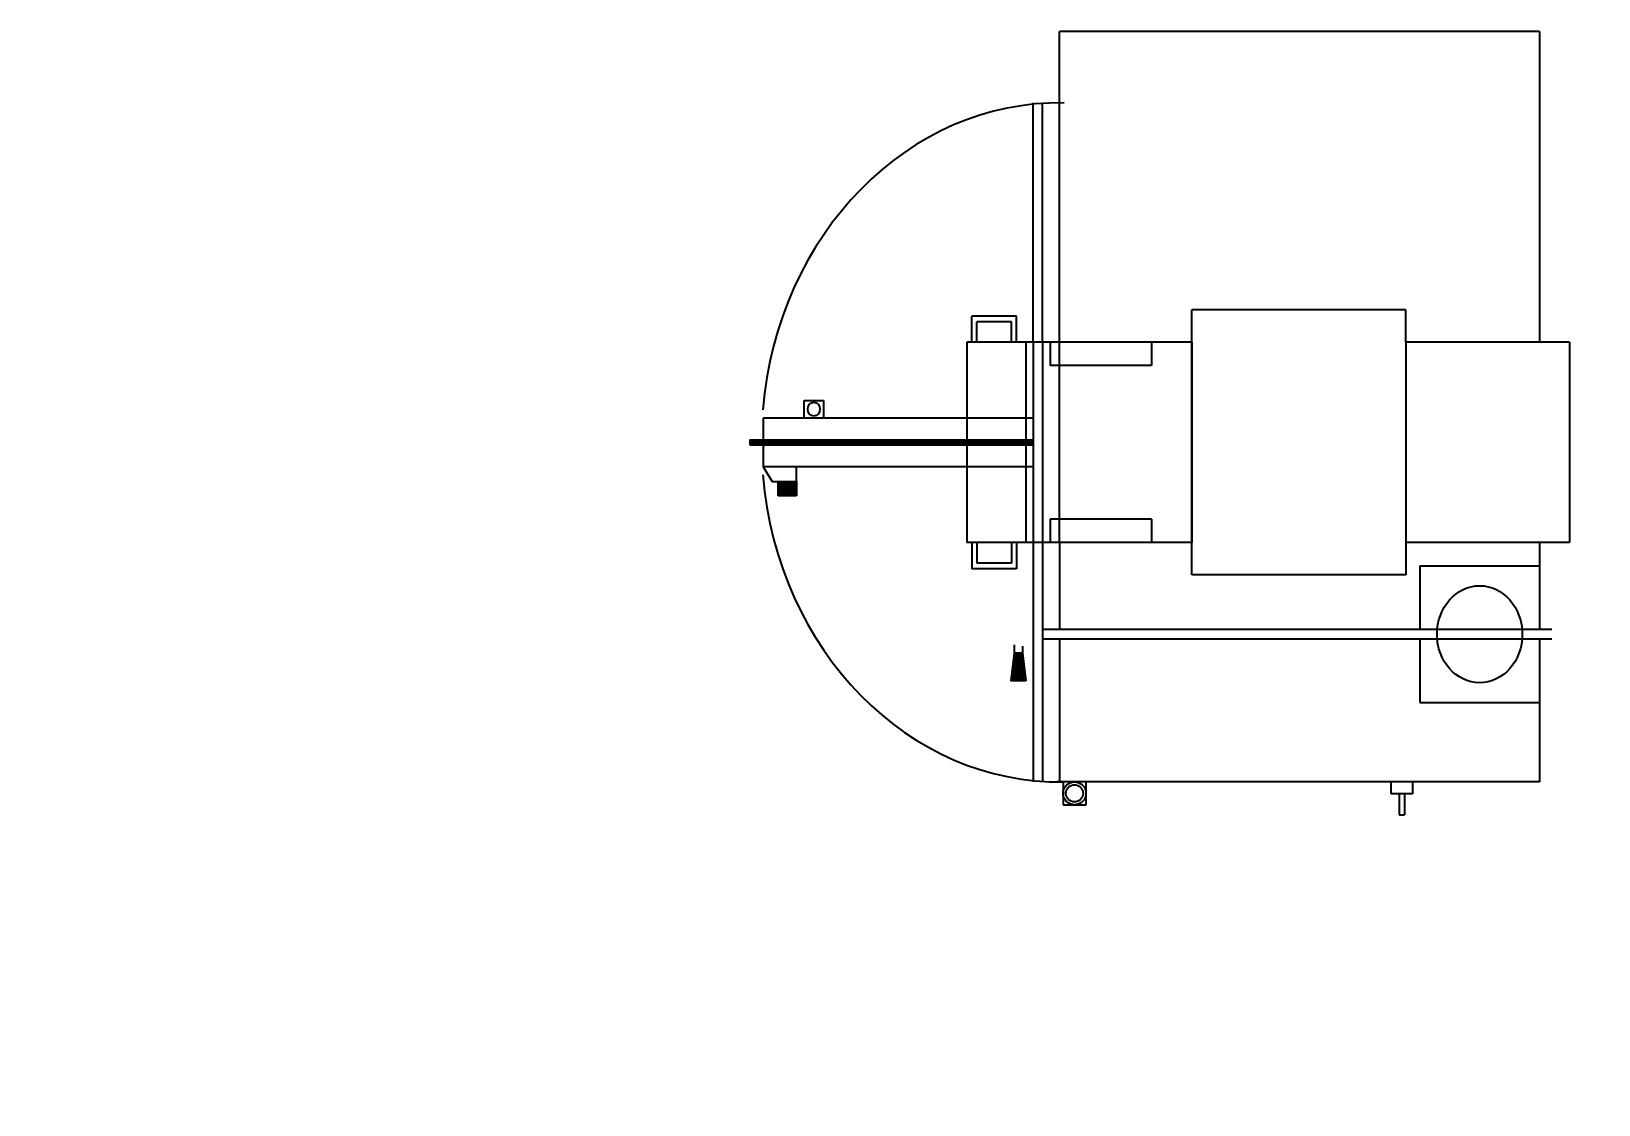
# Model space of a CAD drawing. Extents: x -5598 to 26293, y -3808 to 13850.
# Drawn here: x -1886.2 to -1663.1, y 10256.3 to 10409.1 of the extents above; entities that cross this region are included whole.
import ezdxf

# ---------------------------------------------------------------- set-up
doc = ezdxf.new("R2010")
doc.units = 0
doc.header["$LTSCALE"] = 100
doc.header["$MEASUREMENT"] = 0
doc.layers.add('IZ', color=7, linetype='Continuous')
doc.layers.add('OLCU DIS', color=7, linetype='Continuous')
doc.styles.add('olcu', font='romans.shx', dxfattribs={"width": 0.5})
doc.dimstyles.new('1-200', dxfattribs={"dimtxt": 40, "dimasz": 2, "dimexe": 0, "dimexo": 0, "dimgap": 10, "dimtad": 1, "dimdec": 4, "dimrnd": 0.1, "dimzin": 9, "dimdsep": 46, "dimtxsty": 'olcu', "dimblk1": 'SOL', "dimblk2": 'SAG', "dimsah": 1, "dimcen": 0, "dimse1": 1, "dimse2": 1, "dimclre": 13, "dimadec": 0, "dimazin": 0, "dimtfac": 1, "dimtdec": 4, "dimtix": 1, "dimtmove": 2, "dimatfit": 2, "dimldrblk": 'SOL', "dimfxl": 0, "dimtolj": 1, "dimarcsym": 0})

# ---------------------------------------------------------------- blocks, each defined once
blk = doc.blocks.new('CAMASIRHANE-UTULEME')
at = {"color": 0}
for p, q in [((-132.03, -490.43), (-200.37, -490.43)), ((-200.37, -500.6), (-200.37, -490.43)), ((-132.03, -490.43), (-132.03, -534.68)), ((-204.11, -534.68), (-204.11, -500.6)), ((-202.79, -534.68), (-202.79, -500.6)), ((-200.37, -563.16), (-200.37, -500.6)), ((-206.47, -530.94), (-212.86, -530.94)), ((-212.86, -534.68), (-212.86, -530.94)), ((-206.47, -534.68), (-206.47, -530.94)), ((-151.09, -530.06), (-181.51, -530.06)), ((-181.51, -567.77), (-181.51, -530.06)), ((-151.09, -534.68), (-151.09, -530.06)), ((-207.19, -531.75), (-212.15, -531.75)), ((-212.15, -534.68), (-212.15, -531.75)), ((-207.19, -534.68), (-207.19, -531.75)), ((-181.51, -534.68), (-213.55, -534.68)), ((-213.55, -534.68), (-213.55, -563.16)), ((-205.17, -534.68), (-205.17, -563.16)), ((-204.11, -534.68), (-204.11, -597.23)), ((-202.79, -534.68), (-202.79, -597.23)), ((-201.68, -534.68), (-201.68, -537.99)), ((-187.29, -534.68), (-187.29, -537.99)), ((-181.51, -534.68), (-181.51, -563.16)), ((-127.76, -534.68), (-151.09, -534.68)), ((-151.09, -534.68), (-151.09, -563.16)), ((-127.76, -534.68), (-127.76, -563.16)), ((-187.29, -537.99), (-201.68, -537.99)), ((-236.72, -545.46), (-236.72, -542.98)), ((-236.72, -542.98), (-233.95, -542.98)), ((-233.95, -542.98), (-233.95, -545.46)), ((-204.11, -545.46), (-242.56, -545.46)), ((-242.56, -545.46), (-242.56, -552.38)), ((-244.44, -548.57), (-213.55, -548.57)), ((-244.44, -548.57), (-244.44, -549.26)), ((-244.44, -548.57), (-243.83, -549.26)), ((-244.44, -548.68), (-243.92, -549.26)), ((-244.44, -548.78), (-244.01, -549.26)), ((-244.35, -548.57), (-243.74, -549.26)), ((-244.26, -548.57), (-243.65, -549.26)), ((-244.17, -548.57), (-243.56, -549.26)), ((-244.08, -548.57), (-243.47, -549.26)), ((-243.99, -548.57), (-243.38, -549.26)), ((-243.9, -548.57), (-243.29, -549.26)), ((-243.81, -548.57), (-243.2, -549.26)), ((-243.72, -548.57), (-243.11, -549.26)), ((-243.63, -548.57), (-243.02, -549.26)), ((-243.54, -548.57), (-242.93, -549.26)), ((-243.45, -548.57), (-242.84, -549.26)), ((-243.36, -548.57), (-242.76, -549.26)), ((-243.27, -548.57), (-242.67, -549.26)), ((-243.18, -548.57), (-242.58, -549.26)), ((-243.09, -548.57), (-242.56, -549.18)), ((-243, -548.57), (-242.56, -549.08)), ((-242.92, -548.57), (-242.56, -548.98)), ((-242.83, -548.57), (-242.56, -548.88)), ((-242.74, -548.57), (-242.56, -548.78)), ((-242.65, -548.57), (-242.56, -548.67)), ((-242.56, -548.57), (-242.56, -548.57)), ((-242.56, -548.57), (-241.95, -549.26)), ((-242.56, -548.67), (-242.04, -549.26)), ((-242.56, -548.78), (-242.13, -549.26)), ((-242.47, -548.57), (-241.86, -549.26)), ((-242.38, -548.57), (-241.77, -549.26)), ((-242.29, -548.57), (-241.68, -549.26)), ((-242.2, -548.57), (-241.59, -549.26)), ((-242.11, -548.57), (-241.5, -549.26)), ((-242.02, -548.57), (-241.41, -549.26)), ((-241.93, -548.57), (-241.32, -549.26)), ((-241.84, -548.57), (-241.23, -549.26)), ((-241.75, -548.57), (-241.14, -549.26)), ((-241.66, -548.57), (-241.05, -549.26)), ((-241.57, -548.57), (-240.97, -549.26)), ((-241.48, -548.57), (-240.88, -549.26)), ((-241.39, -548.57), (-240.79, -549.26)), ((-241.3, -548.57), (-240.7, -549.26)), ((-241.21, -548.57), (-240.61, -549.26)), ((-241.13, -548.57), (-240.52, -549.26)), ((-241.04, -548.57), (-240.43, -549.26)), ((-240.95, -548.57), (-240.34, -549.26)), ((-240.86, -548.57), (-240.25, -549.26)), ((-240.77, -548.57), (-240.16, -549.26)), ((-240.68, -548.57), (-240.07, -549.26)), ((-240.59, -548.57), (-239.98, -549.26)), ((-240.5, -548.57), (-239.89, -549.26)), ((-240.41, -548.57), (-239.8, -549.26)), ((-240.32, -548.57), (-239.71, -549.26)), ((-240.23, -548.57), (-239.62, -549.26)), ((-240.14, -548.57), (-239.53, -549.26)), ((-240.05, -548.57), (-239.44, -549.26)), ((-239.96, -548.57), (-239.35, -549.26)), ((-239.87, -548.57), (-239.26, -549.26)), ((-239.78, -548.57), (-239.18, -549.26)), ((-239.69, -548.57), (-239.09, -549.26)), ((-239.6, -548.57), (-239, -549.26)), ((-239.51, -548.57), (-238.91, -549.26)), ((-239.42, -548.57), (-238.82, -549.26)), ((-239.34, -548.57), (-238.73, -549.26)), ((-239.25, -548.57), (-238.64, -549.26)), ((-239.16, -548.57), (-238.55, -549.26)), ((-239.07, -548.57), (-238.46, -549.26)), ((-238.98, -548.57), (-238.37, -549.26)), ((-238.89, -548.57), (-238.28, -549.26)), ((-238.8, -548.57), (-238.19, -549.26)), ((-238.71, -548.57), (-238.1, -549.26)), ((-238.62, -548.57), (-238.01, -549.26)), ((-238.53, -548.57), (-237.92, -549.26)), ((-238.44, -548.57), (-237.83, -549.26)), ((-238.35, -548.57), (-237.74, -549.26)), ((-238.26, -548.57), (-237.65, -549.26)), ((-238.17, -548.57), (-237.56, -549.26)), ((-238.08, -548.57), (-237.47, -549.26)), ((-237.99, -548.57), (-237.39, -549.26)), ((-237.9, -548.57), (-237.3, -549.26)), ((-237.81, -548.57), (-237.21, -549.26)), ((-237.72, -548.57), (-237.12, -549.26)), ((-237.63, -548.57), (-237.03, -549.26)), ((-237.55, -548.57), (-236.94, -549.26)), ((-237.46, -548.57), (-236.85, -549.26)), ((-237.37, -548.57), (-236.76, -549.26)), ((-237.28, -548.57), (-236.67, -549.26)), ((-237.19, -548.57), (-236.58, -549.26)), ((-237.1, -548.57), (-236.49, -549.26)), ((-237.01, -548.57), (-236.4, -549.26)), ((-236.92, -548.57), (-236.31, -549.26)), ((-236.83, -548.57), (-236.22, -549.26)), ((-236.74, -548.57), (-236.13, -549.26)), ((-236.65, -548.57), (-236.04, -549.26)), ((-236.56, -548.57), (-235.95, -549.26)), ((-236.47, -548.57), (-235.86, -549.26)), ((-236.38, -548.57), (-235.77, -549.26)), ((-236.29, -548.57), (-235.68, -549.26)), ((-236.2, -548.57), (-235.6, -549.26)), ((-236.11, -548.57), (-235.51, -549.26)), ((-236.02, -548.57), (-235.42, -549.26)), ((-235.93, -548.57), (-235.33, -549.26)), ((-235.84, -548.57), (-235.24, -549.26)), ((-235.76, -548.57), (-235.15, -549.26)), ((-235.67, -548.57), (-235.06, -549.26)), ((-235.58, -548.57), (-234.97, -549.26)), ((-235.49, -548.57), (-234.88, -549.26)), ((-235.4, -548.57), (-234.79, -549.26)), ((-235.31, -548.57), (-234.7, -549.26)), ((-235.22, -548.57), (-234.61, -549.26)), ((-235.13, -548.57), (-234.52, -549.26)), ((-235.04, -548.57), (-234.43, -549.26)), ((-234.95, -548.57), (-234.34, -549.26)), ((-234.86, -548.57), (-234.25, -549.26)), ((-234.77, -548.57), (-234.16, -549.26)), ((-234.68, -548.57), (-234.07, -549.26)), ((-234.59, -548.57), (-233.98, -549.26)), ((-234.5, -548.57), (-233.89, -549.26)), ((-234.41, -548.57), (-233.81, -549.26)), ((-234.32, -548.57), (-233.72, -549.26)), ((-234.23, -548.57), (-233.63, -549.26)), ((-234.14, -548.57), (-233.54, -549.26)), ((-234.05, -548.57), (-233.45, -549.26)), ((-233.97, -548.57), (-233.36, -549.26)), ((-233.88, -548.57), (-233.27, -549.26)), ((-233.79, -548.57), (-233.18, -549.26)), ((-233.7, -548.57), (-233.09, -549.26)), ((-233.61, -548.57), (-233, -549.26)), ((-233.52, -548.57), (-232.91, -549.26)), ((-233.43, -548.57), (-232.82, -549.26)), ((-233.34, -548.57), (-232.73, -549.26)), ((-233.25, -548.57), (-232.64, -549.26)), ((-233.16, -548.57), (-232.55, -549.26)), ((-233.07, -548.57), (-232.46, -549.26)), ((-232.98, -548.57), (-232.37, -549.26)), ((-232.89, -548.57), (-232.28, -549.26)), ((-232.8, -548.57), (-232.19, -549.26)), ((-232.71, -548.57), (-232.1, -549.26)), ((-232.62, -548.57), (-232.01, -549.26)), ((-232.53, -548.57), (-231.93, -549.26)), ((-232.44, -548.57), (-231.84, -549.26)), ((-232.35, -548.57), (-231.75, -549.26)), ((-232.26, -548.57), (-231.66, -549.26)), ((-232.18, -548.57), (-231.57, -549.26)), ((-232.09, -548.57), (-231.48, -549.26)), ((-232, -548.57), (-231.39, -549.26)), ((-231.91, -548.57), (-231.3, -549.26)), ((-231.82, -548.57), (-231.21, -549.26)), ((-231.73, -548.57), (-231.12, -549.26)), ((-231.64, -548.57), (-231.03, -549.26)), ((-231.55, -548.57), (-230.94, -549.26)), ((-231.46, -548.57), (-230.85, -549.26)), ((-231.37, -548.57), (-230.76, -549.26)), ((-231.28, -548.57), (-230.67, -549.26)), ((-231.19, -548.57), (-230.58, -549.26)), ((-231.1, -548.57), (-230.49, -549.26)), ((-231.01, -548.57), (-230.4, -549.26)), ((-230.92, -548.57), (-230.31, -549.26)), ((-230.83, -548.57), (-230.22, -549.26)), ((-230.74, -548.57), (-230.14, -549.26)), ((-230.65, -548.57), (-230.05, -549.26)), ((-230.56, -548.57), (-229.96, -549.26)), ((-230.47, -548.57), (-229.87, -549.26)), ((-230.38, -548.57), (-229.78, -549.26)), ((-230.3, -548.57), (-229.69, -549.26)), ((-230.21, -548.57), (-229.6, -549.26)), ((-230.12, -548.57), (-229.51, -549.26)), ((-230.03, -548.57), (-229.42, -549.26)), ((-229.94, -548.57), (-229.33, -549.26)), ((-229.85, -548.57), (-229.24, -549.26)), ((-229.76, -548.57), (-229.15, -549.26)), ((-229.67, -548.57), (-229.06, -549.26)), ((-229.58, -548.57), (-228.97, -549.26)), ((-229.49, -548.57), (-228.88, -549.26)), ((-229.4, -548.57), (-228.79, -549.26)), ((-229.31, -548.57), (-228.7, -549.26)), ((-229.22, -548.57), (-228.61, -549.26)), ((-229.13, -548.57), (-228.52, -549.26)), ((-229.04, -548.57), (-228.43, -549.26)), ((-228.95, -548.57), (-228.35, -549.26)), ((-228.86, -548.57), (-228.26, -549.26)), ((-228.77, -548.57), (-228.17, -549.26)), ((-228.68, -548.57), (-228.08, -549.26)), ((-228.59, -548.57), (-227.99, -549.26)), ((-228.51, -548.57), (-227.9, -549.26)), ((-228.42, -548.57), (-227.81, -549.26)), ((-228.33, -548.57), (-227.72, -549.26)), ((-228.24, -548.57), (-227.63, -549.26)), ((-228.15, -548.57), (-227.54, -549.26)), ((-228.06, -548.57), (-227.45, -549.26)), ((-227.97, -548.57), (-227.36, -549.26)), ((-227.88, -548.57), (-227.27, -549.26)), ((-227.79, -548.57), (-227.18, -549.26)), ((-227.7, -548.57), (-227.09, -549.26)), ((-227.61, -548.57), (-227, -549.26)), ((-227.52, -548.57), (-226.91, -549.26)), ((-227.43, -548.57), (-226.82, -549.26)), ((-227.34, -548.57), (-226.73, -549.26)), ((-227.25, -548.57), (-226.64, -549.26)), ((-227.16, -548.57), (-226.56, -549.26)), ((-227.07, -548.57), (-226.47, -549.26)), ((-226.98, -548.57), (-226.38, -549.26)), ((-226.89, -548.57), (-226.29, -549.26)), ((-226.8, -548.57), (-226.2, -549.26)), ((-226.72, -548.57), (-226.11, -549.26)), ((-226.63, -548.57), (-226.02, -549.26)), ((-226.54, -548.57), (-225.93, -549.26)), ((-226.45, -548.57), (-225.84, -549.26)), ((-226.36, -548.57), (-225.75, -549.26)), ((-226.27, -548.57), (-225.66, -549.26)), ((-226.18, -548.57), (-225.57, -549.26)), ((-226.09, -548.57), (-225.48, -549.26)), ((-226, -548.57), (-225.39, -549.26)), ((-225.91, -548.57), (-225.3, -549.26)), ((-225.82, -548.57), (-225.21, -549.26)), ((-225.73, -548.57), (-225.12, -549.26)), ((-225.64, -548.57), (-225.03, -549.26)), ((-225.55, -548.57), (-224.94, -549.26)), ((-225.46, -548.57), (-224.85, -549.26)), ((-225.37, -548.57), (-224.77, -549.26)), ((-225.28, -548.57), (-224.68, -549.26)), ((-225.19, -548.57), (-224.59, -549.26)), ((-225.1, -548.57), (-224.5, -549.26)), ((-225.01, -548.57), (-224.41, -549.26)), ((-224.93, -548.57), (-224.32, -549.26)), ((-224.84, -548.57), (-224.23, -549.26)), ((-224.75, -548.57), (-224.14, -549.26)), ((-224.66, -548.57), (-224.05, -549.26)), ((-224.57, -548.57), (-223.96, -549.26)), ((-224.48, -548.57), (-223.87, -549.26)), ((-224.39, -548.57), (-223.78, -549.26)), ((-224.3, -548.57), (-223.69, -549.26)), ((-224.21, -548.57), (-223.6, -549.26)), ((-224.12, -548.57), (-223.51, -549.26)), ((-224.03, -548.57), (-223.42, -549.26)), ((-223.94, -548.57), (-223.33, -549.26)), ((-223.85, -548.57), (-223.24, -549.26)), ((-223.76, -548.57), (-223.15, -549.26)), ((-223.67, -548.57), (-223.06, -549.26)), ((-223.58, -548.57), (-222.98, -549.26)), ((-223.49, -548.57), (-222.89, -549.26)), ((-223.4, -548.57), (-222.8, -549.26)), ((-223.31, -548.57), (-222.71, -549.26)), ((-223.22, -548.57), (-222.62, -549.26)), ((-223.14, -548.57), (-222.53, -549.26)), ((-223.05, -548.57), (-222.44, -549.26)), ((-222.96, -548.57), (-222.35, -549.26)), ((-222.87, -548.57), (-222.26, -549.26)), ((-222.78, -548.57), (-222.17, -549.26)), ((-222.69, -548.57), (-222.08, -549.26)), ((-222.6, -548.57), (-221.99, -549.26)), ((-222.51, -548.57), (-221.9, -549.26)), ((-222.42, -548.57), (-221.81, -549.26)), ((-222.33, -548.57), (-221.72, -549.26)), ((-222.24, -548.57), (-221.63, -549.26)), ((-222.15, -548.57), (-221.54, -549.26)), ((-222.06, -548.57), (-221.45, -549.26)), ((-221.97, -548.57), (-221.36, -549.26)), ((-221.88, -548.57), (-221.27, -549.26)), ((-221.79, -548.57), (-221.19, -549.26)), ((-221.7, -548.57), (-221.1, -549.26)), ((-221.61, -548.57), (-221.01, -549.26)), ((-221.52, -548.57), (-220.92, -549.26)), ((-221.43, -548.57), (-220.83, -549.26)), ((-221.35, -548.57), (-220.74, -549.26)), ((-221.26, -548.57), (-220.65, -549.26)), ((-221.17, -548.57), (-220.56, -549.26)), ((-221.08, -548.57), (-220.47, -549.26)), ((-220.99, -548.57), (-220.38, -549.26)), ((-220.9, -548.57), (-220.29, -549.26)), ((-220.81, -548.57), (-220.2, -549.26)), ((-220.72, -548.57), (-220.11, -549.26)), ((-220.63, -548.57), (-220.02, -549.26)), ((-220.54, -548.57), (-219.93, -549.26)), ((-220.45, -548.57), (-219.84, -549.26)), ((-220.36, -548.57), (-219.75, -549.26)), ((-220.27, -548.57), (-219.66, -549.26)), ((-220.18, -548.57), (-219.57, -549.26)), ((-220.09, -548.57), (-219.48, -549.26)), ((-220, -548.57), (-219.39, -549.26)), ((-219.91, -548.57), (-219.31, -549.26)), ((-219.82, -548.57), (-219.22, -549.26)), ((-219.73, -548.57), (-219.13, -549.26)), ((-219.64, -548.57), (-219.04, -549.26)), ((-219.56, -548.57), (-218.95, -549.26)), ((-219.47, -548.57), (-218.86, -549.26)), ((-219.38, -548.57), (-218.77, -549.26)), ((-219.29, -548.57), (-218.68, -549.26)), ((-219.2, -548.57), (-218.59, -549.26)), ((-219.11, -548.57), (-218.5, -549.26)), ((-219.02, -548.57), (-218.41, -549.26)), ((-218.93, -548.57), (-218.32, -549.26)), ((-218.84, -548.57), (-218.23, -549.26)), ((-218.75, -548.57), (-218.14, -549.26)), ((-218.66, -548.57), (-218.05, -549.26)), ((-218.57, -548.57), (-217.96, -549.26)), ((-218.48, -548.57), (-217.87, -549.26)), ((-218.39, -548.57), (-217.78, -549.26)), ((-218.3, -548.57), (-217.69, -549.26)), ((-218.21, -548.57), (-217.6, -549.26)), ((-218.12, -548.57), (-217.52, -549.26)), ((-218.03, -548.57), (-217.43, -549.26)), ((-217.94, -548.57), (-217.34, -549.26)), ((-217.85, -548.57), (-217.25, -549.26)), ((-217.76, -548.57), (-217.16, -549.26)), ((-217.68, -548.57), (-217.07, -549.26)), ((-217.59, -548.57), (-216.98, -549.26)), ((-217.5, -548.57), (-216.89, -549.26)), ((-217.41, -548.57), (-216.8, -549.26)), ((-217.32, -548.57), (-216.71, -549.26)), ((-217.23, -548.57), (-216.62, -549.26)), ((-217.14, -548.57), (-216.53, -549.26)), ((-217.05, -548.57), (-216.44, -549.26)), ((-216.96, -548.57), (-216.35, -549.26)), ((-216.87, -548.57), (-216.26, -549.26)), ((-216.78, -548.57), (-216.17, -549.26)), ((-216.69, -548.57), (-216.08, -549.26)), ((-216.6, -548.57), (-215.99, -549.26)), ((-216.51, -548.57), (-215.9, -549.26)), ((-216.42, -548.57), (-215.81, -549.26)), ((-216.33, -548.57), (-215.73, -549.26)), ((-216.24, -548.57), (-215.64, -549.26)), ((-216.15, -548.57), (-215.55, -549.26)), ((-216.06, -548.57), (-215.46, -549.26)), ((-215.97, -548.57), (-215.37, -549.26)), ((-215.89, -548.57), (-215.28, -549.26)), ((-215.8, -548.57), (-215.19, -549.26)), ((-215.71, -548.57), (-215.1, -549.26)), ((-215.62, -548.57), (-215.01, -549.26)), ((-215.53, -548.57), (-214.92, -549.26)), ((-215.44, -548.57), (-214.83, -549.26)), ((-215.35, -548.57), (-214.74, -549.26)), ((-215.26, -548.57), (-214.65, -549.26)), ((-215.17, -548.57), (-214.56, -549.26)), ((-215.08, -548.57), (-214.47, -549.26)), ((-214.99, -548.57), (-214.38, -549.26)), ((-214.9, -548.57), (-214.29, -549.26)), ((-214.81, -548.57), (-214.2, -549.26)), ((-214.72, -548.57), (-214.11, -549.26)), ((-214.63, -548.57), (-214.02, -549.26)), ((-214.54, -548.57), (-213.94, -549.26)), ((-214.45, -548.57), (-213.85, -549.26)), ((-214.36, -548.57), (-213.76, -549.26)), ((-214.27, -548.57), (-213.67, -549.26)), ((-214.18, -548.57), (-213.58, -549.26)), ((-214.1, -548.57), (-213.55, -549.19)), ((-214.01, -548.57), (-213.55, -549.09)), ((-213.92, -548.57), (-213.55, -548.98)), ((-213.83, -548.57), (-213.55, -548.88)), ((-213.74, -548.57), (-213.55, -548.78)), ((-213.65, -548.57), (-213.55, -548.68)), ((-213.56, -548.57), (-213.55, -548.58)), ((-213.55, -548.57), (-213.55, -549.26)), ((-213.55, -548.58), (-204.11, -548.58)), ((-213.55, -548.58), (-212.94, -549.26)), ((-213.55, -548.67), (-213.03, -549.26)), ((-213.55, -548.77), (-213.12, -549.26)), ((-213.46, -548.58), (-212.85, -549.26)), ((-213.37, -548.58), (-212.76, -549.26)), ((-213.28, -548.58), (-212.67, -549.26)), ((-213.19, -548.58), (-212.58, -549.26)), ((-213.1, -548.58), (-212.5, -549.26)), ((-213.01, -548.58), (-212.41, -549.26)), ((-212.92, -548.58), (-212.32, -549.26)), ((-212.83, -548.58), (-212.23, -549.26)), ((-212.74, -548.58), (-212.14, -549.26)), ((-212.65, -548.58), (-212.05, -549.26)), ((-212.56, -548.58), (-211.96, -549.26)), ((-212.47, -548.58), (-211.87, -549.26)), ((-212.38, -548.58), (-211.78, -549.26)), ((-212.29, -548.58), (-211.69, -549.26)), ((-212.2, -548.58), (-211.6, -549.26)), ((-212.11, -548.58), (-211.51, -549.26)), ((-212.02, -548.58), (-211.42, -549.26)), ((-211.94, -548.58), (-211.33, -549.26)), ((-211.85, -548.58), (-211.24, -549.26)), ((-211.76, -548.58), (-211.15, -549.26)), ((-211.67, -548.58), (-211.06, -549.26)), ((-211.58, -548.58), (-210.97, -549.26)), ((-211.49, -548.58), (-210.88, -549.26)), ((-211.4, -548.58), (-210.79, -549.26)), ((-211.31, -548.58), (-210.71, -549.26)), ((-211.22, -548.58), (-210.62, -549.26)), ((-211.13, -548.58), (-210.53, -549.26)), ((-211.04, -548.58), (-210.44, -549.26)), ((-210.95, -548.58), (-210.35, -549.26)), ((-210.86, -548.58), (-210.26, -549.26)), ((-210.77, -548.58), (-210.17, -549.26)), ((-210.68, -548.58), (-210.08, -549.26)), ((-210.59, -548.58), (-209.99, -549.26)), ((-210.5, -548.58), (-209.9, -549.26)), ((-210.41, -548.58), (-209.81, -549.26)), ((-210.32, -548.58), (-209.72, -549.26)), ((-210.23, -548.58), (-209.63, -549.26)), ((-210.15, -548.58), (-209.54, -549.26)), ((-210.06, -548.58), (-209.45, -549.26)), ((-209.97, -548.58), (-209.36, -549.26)), ((-209.88, -548.58), (-209.27, -549.26)), ((-209.79, -548.58), (-209.18, -549.26)), ((-209.7, -548.58), (-209.09, -549.26)), ((-209.61, -548.58), (-209, -549.26)), ((-209.52, -548.58), (-208.92, -549.26)), ((-209.43, -548.58), (-208.83, -549.26)), ((-209.34, -548.58), (-208.74, -549.26)), ((-209.25, -548.58), (-208.65, -549.26)), ((-209.16, -548.58), (-208.56, -549.26)), ((-209.07, -548.58), (-208.47, -549.26)), ((-208.98, -548.58), (-208.38, -549.26)), ((-208.89, -548.58), (-208.29, -549.26)), ((-208.8, -548.58), (-208.2, -549.26)), ((-208.71, -548.58), (-208.11, -549.26)), ((-208.62, -548.58), (-208.02, -549.26)), ((-208.53, -548.58), (-207.93, -549.26)), ((-208.44, -548.58), (-207.84, -549.26)), ((-208.36, -548.58), (-207.75, -549.26)), ((-208.27, -548.58), (-207.66, -549.26)), ((-208.18, -548.58), (-207.57, -549.26)), ((-208.09, -548.58), (-207.48, -549.26)), ((-208, -548.58), (-207.39, -549.26)), ((-207.91, -548.58), (-207.3, -549.26)), ((-207.82, -548.58), (-207.21, -549.26)), ((-207.73, -548.58), (-207.13, -549.26)), ((-207.64, -548.58), (-207.04, -549.26)), ((-207.55, -548.58), (-206.95, -549.26)), ((-207.46, -548.58), (-206.86, -549.26)), ((-207.37, -548.58), (-206.77, -549.26)), ((-207.28, -548.58), (-206.68, -549.26)), ((-207.19, -548.58), (-206.59, -549.26)), ((-207.1, -548.58), (-206.5, -549.26)), ((-207.01, -548.58), (-206.41, -549.26)), ((-206.92, -548.58), (-206.32, -549.26)), ((-206.83, -548.58), (-206.23, -549.26)), ((-206.74, -548.58), (-206.14, -549.26)), ((-206.65, -548.58), (-206.05, -549.26)), ((-206.57, -548.58), (-205.96, -549.26)), ((-206.48, -548.58), (-205.87, -549.26)), ((-206.39, -548.58), (-205.78, -549.26)), ((-206.3, -548.58), (-205.69, -549.26)), ((-206.21, -548.58), (-205.6, -549.26)), ((-206.12, -548.58), (-205.51, -549.26)), ((-206.03, -548.58), (-205.42, -549.26)), ((-205.94, -548.58), (-205.34, -549.26)), ((-205.85, -548.58), (-205.25, -549.26)), ((-205.76, -548.58), (-205.16, -549.26)), ((-205.67, -548.58), (-205.07, -549.26)), ((-205.58, -548.58), (-204.98, -549.26)), ((-205.49, -548.58), (-204.89, -549.26)), ((-205.4, -548.58), (-204.8, -549.26)), ((-205.31, -548.58), (-204.71, -549.26)), ((-205.22, -548.58), (-204.62, -549.26)), ((-205.13, -548.58), (-204.53, -549.26)), ((-205.04, -548.58), (-204.44, -549.26)), ((-204.95, -548.58), (-204.35, -549.26)), ((-204.86, -548.58), (-204.26, -549.26)), ((-204.78, -548.58), (-204.17, -549.26)), ((-204.69, -548.58), (-204.11, -549.23)), ((-204.6, -548.58), (-204.11, -549.13)), ((-204.51, -548.58), (-204.11, -549.02)), ((-204.42, -548.58), (-204.11, -548.92)), ((-204.33, -548.58), (-204.11, -548.82)), ((-204.24, -548.58), (-204.11, -548.72)), ((-204.15, -548.58), (-204.11, -548.62)), ((-244.44, -548.88), (-244.1, -549.26)), ((-244.44, -548.98), (-244.19, -549.26)), ((-244.44, -549.08), (-244.28, -549.26)), ((-244.44, -549.19), (-244.37, -549.26)), ((-244.44, -549.26), (-213.55, -549.26)), ((-242.56, -548.88), (-242.22, -549.26)), ((-242.56, -548.98), (-242.31, -549.26)), ((-242.56, -549.08), (-242.4, -549.26)), ((-242.56, -549.18), (-242.49, -549.26)), ((-213.55, -548.87), (-213.21, -549.26)), ((-213.55, -548.97), (-213.3, -549.26)), ((-213.55, -549.08), (-213.39, -549.26)), ((-213.55, -549.18), (-213.48, -549.26)), ((-213.55, -549.26), (-204.11, -549.26)), ((-204.11, -552.38), (-242.56, -552.38)), ((-242.56, -552.38), (-241.27, -554.47)), ((-237.79, -554.47), (-237.79, -552.38)), ((-241.27, -554.47), (-237.79, -554.47)), ((-240.4, -556.53), (-240.4, -554.47)), ((-240.4, -554.5), (-239.09, -555.98)), ((-240.4, -554.6), (-239.09, -556.09)), ((-240.4, -554.7), (-239.09, -556.19)), ((-240.4, -554.8), (-239.09, -556.29)), ((-240.4, -554.9), (-239.09, -556.39)), ((-240.4, -555.01), (-239.09, -556.49)), ((-240.4, -555.11), (-239.15, -556.53)), ((-240.4, -555.21), (-239.24, -556.53)), ((-240.4, -555.31), (-239.33, -556.53)), ((-240.4, -555.41), (-239.42, -556.53)), ((-240.4, -555.52), (-239.51, -556.53)), ((-240.33, -554.47), (-239.09, -555.88)), ((-240.24, -554.47), (-239.09, -555.78)), ((-240.15, -554.47), (-239.09, -555.68)), ((-240.06, -554.47), (-239.09, -555.58)), ((-239.97, -554.47), (-239.09, -555.47)), ((-239.88, -554.47), (-239.09, -555.37)), ((-239.79, -554.47), (-239.09, -555.27)), ((-239.7, -554.47), (-239.09, -555.17)), ((-239.61, -554.47), (-239.09, -555.07)), ((-239.52, -554.47), (-239.09, -554.96)), ((-239.43, -554.47), (-239.09, -554.86)), ((-239.35, -554.47), (-239.09, -554.76)), ((-239.26, -554.47), (-239.09, -554.66)), ((-239.17, -554.47), (-239.09, -554.56)), ((-239.09, -556.53), (-239.09, -554.47)), ((-239.09, -554.56), (-237.79, -556.04)), ((-239.09, -554.66), (-237.79, -556.14)), ((-239.09, -554.76), (-237.79, -556.25)), ((-239.09, -554.86), (-237.79, -556.35)), ((-239.09, -554.96), (-237.79, -556.45)), ((-239.09, -555.07), (-237.81, -556.53)), ((-239.09, -555.17), (-237.9, -556.53)), ((-239.09, -555.27), (-237.99, -556.53)), ((-239.09, -555.37), (-238.08, -556.53)), ((-239.09, -555.47), (-238.17, -556.53)), ((-239.08, -554.47), (-237.79, -555.94)), ((-238.99, -554.47), (-237.79, -555.84)), ((-238.9, -554.47), (-237.79, -555.74)), ((-238.81, -554.47), (-237.79, -555.64)), ((-238.72, -554.47), (-237.79, -555.53)), ((-238.63, -554.47), (-237.79, -555.43)), ((-238.54, -554.47), (-237.79, -555.33)), ((-238.45, -554.47), (-237.79, -555.23)), ((-238.36, -554.47), (-237.79, -555.13)), ((-238.27, -554.47), (-237.79, -555.02)), ((-238.18, -554.47), (-237.79, -554.92)), ((-238.09, -554.47), (-237.79, -554.82)), ((-238, -554.47), (-237.79, -554.72)), ((-237.91, -554.47), (-237.79, -554.62)), ((-237.82, -554.47), (-237.79, -554.51)), ((-237.79, -554.47), (-237.79, -556.53)), ((-240.4, -555.62), (-239.6, -556.53)), ((-240.4, -555.72), (-239.69, -556.53)), ((-240.4, -555.82), (-239.78, -556.53)), ((-240.4, -555.92), (-239.87, -556.53)), ((-240.4, -556.03), (-239.96, -556.53)), ((-240.4, -556.13), (-240.05, -556.53)), ((-240.4, -556.23), (-240.14, -556.53)), ((-240.4, -556.33), (-240.23, -556.53)), ((-240.4, -556.43), (-240.31, -556.53)), ((-237.79, -556.53), (-240.4, -556.53)), ((-239.09, -555.58), (-238.26, -556.53)), ((-239.09, -555.68), (-238.35, -556.53)), ((-239.09, -555.78), (-238.44, -556.53)), ((-239.09, -555.88), (-238.52, -556.53)), ((-239.09, -555.98), (-238.61, -556.53)), ((-239.09, -556.09), (-238.7, -556.53)), ((-239.09, -556.19), (-238.79, -556.53)), ((-239.09, -556.29), (-238.88, -556.53)), ((-239.09, -556.39), (-238.97, -556.53)), ((-239.09, -556.49), (-239.06, -556.53)), ((-187.29, -559.85), (-201.68, -559.85)), ((-201.68, -559.85), (-201.68, -563.16)), ((-187.29, -559.85), (-187.29, -563.16)), ((-181.51, -563.16), (-213.55, -563.16)), ((-212.86, -563.16), (-212.86, -566.9)), ((-212.15, -563.16), (-212.15, -566.09)), ((-207.19, -563.16), (-207.19, -566.09)), ((-206.47, -563.16), (-206.47, -566.9)), ((-200.37, -563.16), (-200.37, -575.54)), ((-127.76, -563.16), (-151.09, -563.16)), ((-151.09, -563.16), (-151.09, -567.77)), ((-132.03, -563.16), (-132.03, -575.54)), ((-207.19, -566.09), (-212.15, -566.09)), ((-149.09, -566.51), (-132.03, -566.51)), ((-149.09, -566.51), (-149.09, -575.54)), ((-206.47, -566.9), (-212.86, -566.9)), ((-151.09, -567.77), (-181.51, -567.77)), ((-130.29, -575.54), (-202.79, -575.54)), ((-206.82, -577.74), (-206.84, -578.94)), ((-149.09, -576.93), (-202.79, -576.93)), ((-200.37, -576.93), (-200.37, -597.23)), ((-130.29, -576.93), (-149.09, -576.93)), ((-149.09, -576.93), (-149.09, -585.96)), ((-132.03, -576.93), (-132.03, -597.23)), ((-206.84, -578.94), (-207.3, -582.86)), ((-206.96, -580.01), (-205.27, -581.95)), ((-206.95, -579.92), (-205.28, -581.83)), ((-206.94, -579.83), (-205.29, -581.71)), ((-206.93, -579.74), (-205.31, -581.59)), ((-206.92, -579.65), (-205.32, -581.47)), ((-206.91, -579.56), (-205.34, -581.36)), ((-206.9, -579.47), (-205.35, -581.24)), ((-206.89, -579.38), (-205.36, -581.12)), ((-206.88, -579.29), (-205.38, -581)), ((-206.87, -579.2), (-205.39, -580.89)), ((-206.86, -579.11), (-205.41, -580.77)), ((-206.85, -579.02), (-205.42, -580.65)), ((-205.62, -578.94), (-206.84, -578.94)), ((-206.84, -578.94), (-205.43, -580.53)), ((-206.75, -578.94), (-205.45, -580.41)), ((-206.66, -578.94), (-205.46, -580.3)), ((-206.57, -578.94), (-205.47, -580.18)), ((-206.48, -578.94), (-205.49, -580.06)), ((-206.39, -578.94), (-205.5, -579.94)), ((-206.3, -578.94), (-205.52, -579.83)), ((-206.21, -578.94), (-205.53, -579.71)), ((-206.12, -578.94), (-205.54, -579.59)), ((-206.03, -578.94), (-205.56, -579.47)), ((-205.94, -578.94), (-205.57, -579.35)), ((-205.85, -578.94), (-205.59, -579.24)), ((-205.76, -578.94), (-205.6, -579.12)), ((-205.67, -578.94), (-205.61, -579)), ((-205.62, -577.93), (-205.62, -578.94)), ((-205.62, -578.94), (-205.16, -582.86)), ((-207.23, -582.26), (-206.7, -582.86)), ((-207.22, -582.17), (-206.61, -582.86)), ((-207.21, -582.08), (-206.52, -582.86)), ((-207.2, -581.99), (-206.43, -582.86)), ((-207.19, -581.9), (-206.34, -582.86)), ((-207.18, -581.81), (-206.25, -582.86)), ((-207.17, -581.72), (-206.16, -582.86)), ((-207.16, -581.63), (-206.07, -582.86)), ((-207.14, -581.54), (-205.98, -582.86)), ((-207.13, -581.45), (-205.89, -582.86)), ((-207.12, -581.36), (-205.8, -582.86)), ((-207.11, -581.27), (-205.71, -582.86)), ((-207.1, -581.18), (-205.62, -582.86)), ((-207.09, -581.09), (-205.53, -582.86)), ((-207.08, -581), (-205.44, -582.86)), ((-207.07, -580.91), (-205.35, -582.86)), ((-207.06, -580.82), (-205.26, -582.86)), ((-207.05, -580.73), (-205.18, -582.86)), ((-207.04, -580.64), (-205.17, -582.77)), ((-207.03, -580.55), (-205.18, -582.65)), ((-207.02, -580.46), (-205.2, -582.53)), ((-207.01, -580.37), (-205.21, -582.42)), ((-207, -580.28), (-205.22, -582.3)), ((-206.99, -580.19), (-205.24, -582.18)), ((-206.97, -580.1), (-205.25, -582.06)), ((-205.16, -582.86), (-207.3, -582.86)), ((-207.29, -582.8), (-207.23, -582.86)), ((-207.28, -582.71), (-207.14, -582.86)), ((-207.27, -582.62), (-207.05, -582.86)), ((-207.26, -582.53), (-206.97, -582.86)), ((-207.25, -582.44), (-206.88, -582.86)), ((-207.24, -582.35), (-206.79, -582.86)), ((-149.09, -585.96), (-132.03, -585.96)), ((-197, -597.23), (-200.75, -597.23)), ((-132.03, -597.23), (-200.37, -597.23)), ((-199.86, -597.23), (-199.86, -600.5)), ((-196.59, -598.87), (-196.59, -597.23)), ((-153.16, -598.93), (-153.16, -597.23)), ((-150.13, -597.23), (-150.13, -598.93)), ((-196.59, -600.5), (-196.59, -598.87)), ((-150.13, -598.93), (-153.16, -598.93)), ((-152.04, -598.93), (-152.04, -601.93)), ((-151.24, -598.93), (-151.24, -601.93)), ((-199.86, -600.5), (-196.59, -600.5)), ((-152.04, -601.93), (-151.24, -601.93))]:
    blk.add_line(p, q, dxfattribs=at)
for radius in [1.63, 1.22]:
    blk.add_circle((-198.23, -598.87), radius, dxfattribs=at)
for start_param, end_param in [(-0.015449, 1.475086), (1.666507, 3.157042)]:
    blk.add_ellipse((-200.37, -548.92), major_axis=(0, 48.32), ratio=0.878049, start_param=start_param, end_param=end_param, dxfattribs=at)
for centre, major_axis in [((-235.35, -544.19), (0, -0.987)), ((-140.56, -576.23), (0, -6.91))]:
    blk.add_ellipse(centre, major_axis=major_axis, ratio=0.878049, dxfattribs=at)
blk = doc.blocks.new('SOL')
at = {"color": 0}
for p, q in [((0, 30), (0, -6.96)), ((7.58, 0), (-6.97, 0))]:
    blk.add_line(p, q, dxfattribs=at)
blk.add_circle((0, 0), 3, dxfattribs=at)
blk = doc.blocks.new('SAG')
at = {"color": 0}
for p, q in [((0, -30), (0, 6.96)), ((7.58, 0), (-6.97, 0))]:
    blk.add_line(p, q, dxfattribs=at)
blk.add_circle((0, 0), 3, dxfattribs=at)
blk = doc.blocks.new('*D370')
at = {"layer": 'OLCU DIS', "color": 0, "lineweight": -2, "transparency": 16777216}
blk.add_line((-2758, 12775), (-212, 12775), dxfattribs=at)
at = {"layer": 'OLCU DIS', "color": 0, "lineweight": -2, "transparency": 16777216, "xscale": 2, "yscale": 2, "zscale": 2, "rotation": 180}
blk.add_blockref('SOL', (-2760, 12775), dxfattribs=at)
at = {"layer": 'OLCU DIS', "color": 0, "lineweight": -2, "transparency": 16777216, "xscale": 2, "yscale": 2, "zscale": 2}
blk.add_blockref('SAG', (-210, 12775), dxfattribs=at)
at = {"layer": 'OLCU DIS', "color": 0, "transparency": 16777216, "insert": (-996.78, 12805), "char_height": 40, "attachment_point": 5, "style": 'olcu'}
blk.add_mtext('\\A1;2550', dxfattribs=at)

msp = doc.modelspace()

# ---------------------------------------------------------------- block references
at = {"layer": 'IZ', "color": 11}
msp.add_blockref('CAMASIRHANE-UTULEME', (-1539.5, 10899.5), dxfattribs=at)

# ---------------------------------------------------------------- dimensions: what is measured, and where the dimension line sits
at = {"layer": 'OLCU DIS', "color": 7}
dim = msp.add_linear_dim(base=(-210, 12775), p1=(-2760, 10060), p2=(-210, 12350), dimstyle='1-200', dxfattribs=at)
dim.commit()
dim.dimension.update_dxf_attribs({"geometry": '*D370', "text_midpoint": (-996.77721, 12805), "dimtype": 160})

doc.saveas('drawing.dxf')
